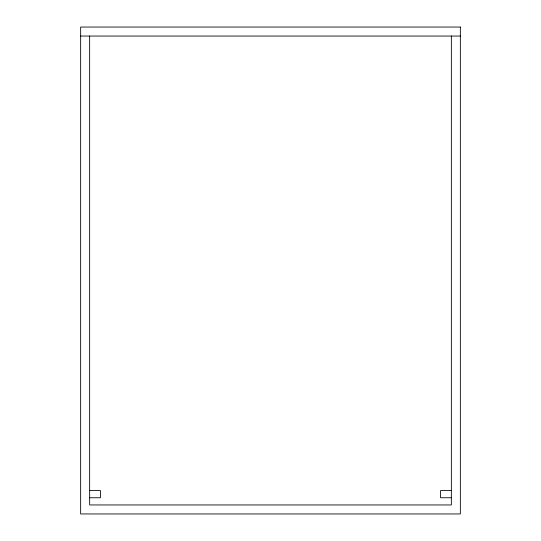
<?xml version="1.0" encoding="UTF-8"?>
<svg xmlns="http://www.w3.org/2000/svg" width="541" height="541" viewBox="0 0 541 541"><rect width="100%" height="100%" fill="white"/><g stroke="black" fill="none" stroke-linecap="round" stroke-linejoin="round"><path stroke-width="0.81" d="M80.65 36.051L460.35 36.051M89.65 490.559L100.443 490.559L100.443 497.754L89.65 497.754M451.35 490.559L440.557 490.559L440.557 497.754L451.35 497.754M451.35 36.051L451.35 504.949L89.65 504.949L89.65 36.051M460.35 27.05L80.65 27.05L80.65 513.95L460.35 513.95L460.35 27.05"/></g></svg>
